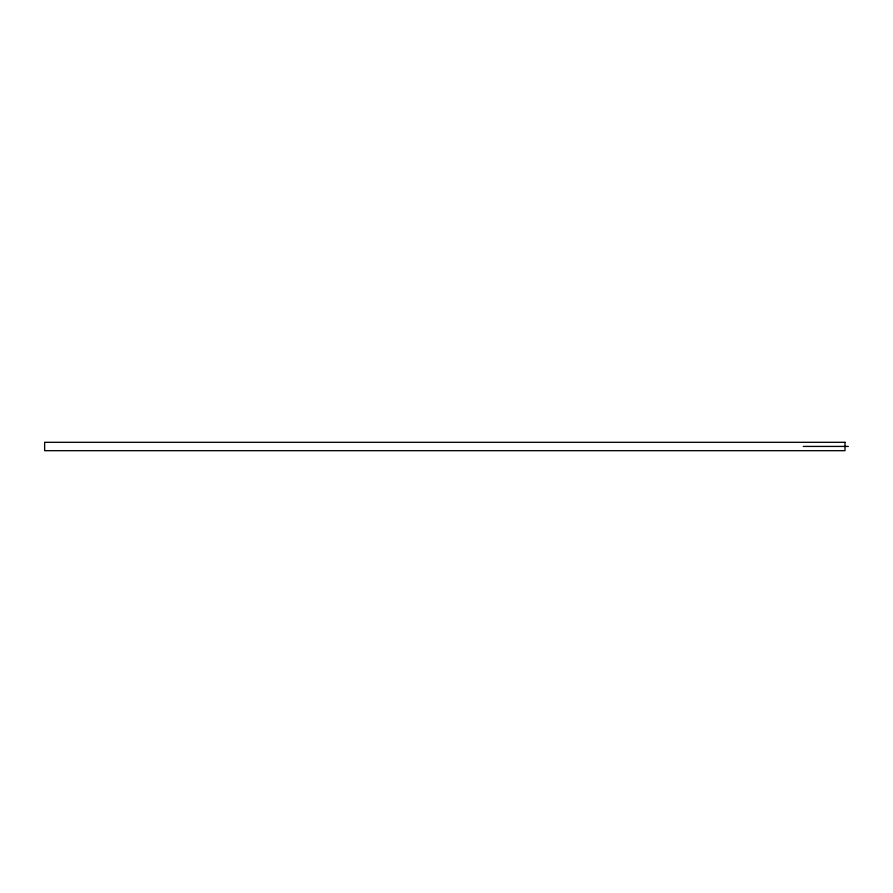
<?xml version="1.0" encoding="UTF-8"?>
<svg xmlns="http://www.w3.org/2000/svg" width="893" height="893" viewBox="0 0 893 893"><rect width="100%" height="100%" fill="white"/><g stroke="black" fill="none" stroke-linecap="round" stroke-linejoin="round"><path stroke-width="1.34" d="M803.265 446.422L848.35 446.422M845.001 442.314L44.65 442.314L44.65 450.686L845.001 450.686L845.001 442.314"/></g></svg>
